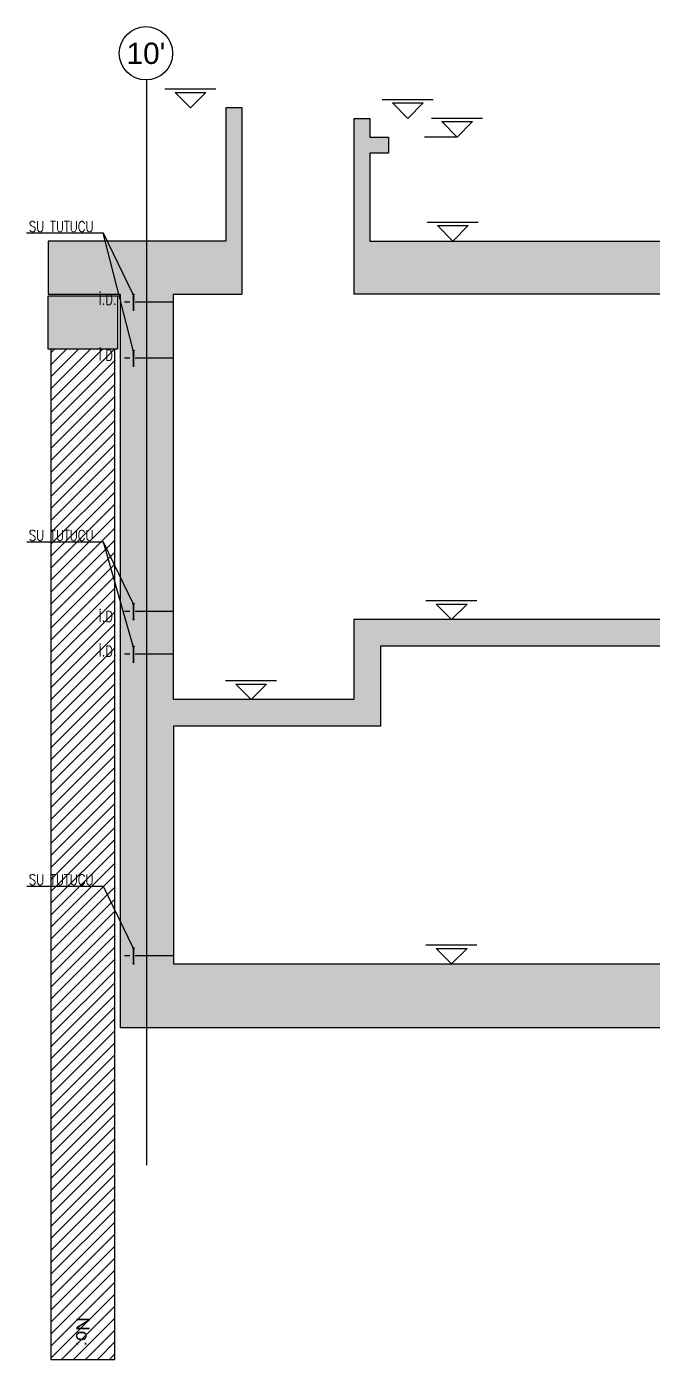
# Model space of a CAD drawing. Header units: millimetres. Extents: x 400392 to 401186, y 4543812 to 4544115.
# Drawn here: x 400739.02 to 400750.76, y 4543910.8 to 4543935.8 of the extents above; entities that cross this region are included whole.
import ezdxf
from ezdxf.enums import TextEntityAlignment as Align

# ---------------------------------------------------------------- set-up
doc = ezdxf.new("R2010")
doc.units = ezdxf.units.MM
for name, pattern in [('ACAD_ISO05W100', [33, 24, -3, 0, -3, 0, -3]), ('AKS', [3, 2.5, -0.25, 0, -0.25]), ('CONTINU', [0])]:
    doc.linetypes.add(name, pattern=pattern)
for name, color, linetype in [('aks prota', 2, 'AKS'), ('caks prota', 4, 'Continuous'), ('inşaat derzi prota', 11, 'Continuous'), ('kesit prota', 1, 'Continuous'), ('kesit tarama prota', 252, 'Continuous'), ('kolon tarama prota', 252, 'Continuous'), ('not yazısı prota', 6, 'Continuous'), ('not çizgisi prota', 4, 'Continuous'), ('PRT-CST-rc_levermark', 4, 'Continuous'), ('st_s_su tutucu', 2, 'Continuous'), ('taks prota', 7, 'Continuous'), ('ölçü prota', 4, 'Continuous')]:
    doc.layers.add(name, color=color, linetype=linetype)
for name, color, linetype, lineweight in [('PRT-Geo-PileCap2', 211, 'Continuous', 25), ('PRT-Geo_Pile', 150, 'Continuous', 30), ('PRT-Geo_TableText', 8, 'Continuous', 25)]:
    doc.layers.add(name, color=color, linetype=linetype, lineweight=lineweight)
doc.styles.add('prt-kd-kot', font='Arial.ttf')
doc.styles.add('TAKS', font='Arial Unicode.ttf')
doc.styles.add('TSIMPLEX', font='romanstw.shx')

msp = doc.modelspace()

# ---------------------------------------------------------------- hatches: boundary and pattern name
at = {"layer": 'kesit tarama prota'}
h = msp.add_hatch(color=253, dxfattribs=at)
h.dxf.hatch_style = 1
h.paths.add_polyline_path([(400768.36074, 4543931.78232), (400745.45963, 4543931.78232), (400745.45963, 4543933.43232), (400745.80963, 4543933.43232), (400745.80963, 4543933.73232), (400745.45963, 4543933.73232), (400745.45963, 4543934.08232), (400745.15928, 4543934.08232), (400745.15928, 4543930.78232), (400766.01074, 4543930.78232), (400766.01074, 4543924.68232), (400745.15928, 4543924.68232), (400745.15928, 4543923.18232), (400741.77192, 4543923.18232), (400741.77192, 4543930.78232), (400743.05691, 4543930.78232), (400743.05691, 4543934.28232), (400742.75656, 4543934.28232), (400742.75656, 4543931.78232), (400739.42239, 4543931.78232), (400739.42239, 4543930.78232), (400740.77238, 4543930.78232), (400740.7722, 4543917.02232), (400751.15746, 4543917.02232), (400751.15746, 4543916.72232), (400751.55746, 4543916.72232), (400751.55746, 4543918.22232), (400741.77192, 4543918.22232), (400741.77192, 4543922.68232), (400745.65986, 4543922.68232), (400745.65986, 4543924.18232), (400766.01074, 4543924.18232), (400766.01074, 4543918.22232), (400757.75746, 4543918.22232), (400757.75746, 4543916.72232), (400758.15746, 4543916.72232), (400758.15746, 4543917.02232), (400767.01074, 4543917.02232), (400767.01074, 4543930.78232), (400768.36074, 4543930.78232)])
h = msp.add_hatch(color=253, dxfattribs=at)
h.dxf.hatch_style = 1
h.paths.add_polyline_path([(400739.42239, 4543930.75232), (400740.72239, 4543930.75232), (400740.72239, 4543929.75232), (400739.42239, 4543929.75232)])

# ---------------------------------------------------------------- linework, layer by layer
at = {"layer": 'aks prota', "ltscale": 10}
msp.add_line((400741.27176, 4543914.445), (400741.27176, 4543934.8028), dxfattribs=at)
at = {"layer": 'caks prota', "ltscale": 0.05}
msp.add_circle((400741.25598, 4543935.30344), 0.5, dxfattribs=at)
at = {"layer": 'inşaat derzi prota', "linetype": 'ACAD_ISO05W100', "ltscale": 0.03}
for p, q in [((400741.77192, 4543930.63232), (400740.77192, 4543930.63232)), ((400741.77192, 4543929.58232), (400740.77192, 4543929.58232)), ((400741.77192, 4543924.83232), (400740.77192, 4543924.83232)), ((400741.77192, 4543924.03232), (400740.77192, 4543924.03232)), ((400741.77192, 4543918.37232), (400740.77192, 4543918.37232))]:
    msp.add_line(p, q, dxfattribs=at)
at = {"layer": 'kesit prota'}
for p, q in [((400743.05691, 4543934.28232), (400742.75656, 4543934.28232)), ((400742.75656, 4543934.28232), (400742.75656, 4543931.78232)), ((400743.05691, 4543934.28232), (400743.05691, 4543930.78232)), ((400745.15928, 4543934.08232), (400745.15928, 4543930.78232)), ((400745.15928, 4543934.08232), (400745.45963, 4543934.08232)), ((400745.45963, 4543934.08232), (400745.45963, 4543933.73232)), ((400745.45963, 4543933.73232), (400745.80963, 4543933.73232)), ((400745.80963, 4543933.73232), (400745.80963, 4543933.43232)), ((400745.80963, 4543933.43232), (400745.45963, 4543933.43232)), ((400745.45963, 4543933.43232), (400745.45963, 4543931.78232)), ((400742.75656, 4543931.78232), (400739.42239, 4543931.78232)), ((400739.42239, 4543931.78232), (400739.42239, 4543930.78232)), ((400745.45963, 4543931.78232), (400768.36074, 4543931.78232)), ((400739.42239, 4543930.78232), (400740.77238, 4543930.78232)), ((400740.77238, 4543930.78232), (400740.7722, 4543917.02232)), ((400741.77192, 4543923.18232), (400741.77192, 4543930.78232)), ((400741.77192, 4543930.78232), (400743.05691, 4543930.78232)), ((400766.01074, 4543930.78232), (400745.15928, 4543930.78232)), ((400766.01074, 4543924.68232), (400745.15928, 4543924.68232)), ((400745.15928, 4543924.68232), (400745.15928, 4543923.18232)), ((400766.01074, 4543924.18232), (400745.65986, 4543924.18232)), ((400745.65986, 4543924.18232), (400745.65986, 4543922.68232)), ((400745.15928, 4543923.18232), (400741.77192, 4543923.18232)), ((400745.65986, 4543922.68232), (400741.77192, 4543922.68232)), ((400741.77192, 4543922.68232), (400741.77192, 4543918.22232)), ((400741.77192, 4543918.22232), (400751.55746, 4543918.22232)), ((400751.15746, 4543917.02232), (400740.7722, 4543917.02232))]:
    msp.add_line(p, q, dxfattribs=at)
at = {"layer": 'kolon tarama prota', "linetype": 'Continuous', "transparency": 33554687}
for p, q in [((400739.47239, 4543929.68445), (400739.54027, 4543929.75232)), ((400739.47239, 4543929.45994), (400739.76477, 4543929.75232)), ((400739.47239, 4543929.23543), (400739.98928, 4543929.75232)), ((400739.47239, 4543929.01093), (400740.21379, 4543929.75232)), ((400739.47239, 4543928.78642), (400740.43829, 4543929.75232)), ((400739.47239, 4543928.56191), (400740.6628, 4543929.75232)), ((400739.47239, 4543928.33741), (400740.67239, 4543929.53741)), ((400739.47239, 4543928.1129), (400740.67239, 4543929.3129)), ((400739.47239, 4543927.88839), (400740.67239, 4543929.08839)), ((400739.47239, 4543927.66389), (400740.67239, 4543928.86389)), ((400739.47239, 4543927.43938), (400740.67239, 4543928.63938)), ((400739.47239, 4543927.21487), (400740.67239, 4543928.41487)), ((400739.47239, 4543926.99037), (400740.67239, 4543928.19037)), ((400739.47239, 4543926.76586), (400740.67239, 4543927.96586)), ((400739.47239, 4543926.54136), (400740.67239, 4543927.74136)), ((400739.47239, 4543926.31685), (400740.67239, 4543927.51685)), ((400739.47239, 4543926.09234), (400740.67239, 4543927.29234)), ((400739.47239, 4543925.86784), (400740.67239, 4543927.06784)), ((400739.47239, 4543925.64333), (400740.67239, 4543926.84333)), ((400739.47239, 4543925.41882), (400740.67239, 4543926.61882)), ((400739.47239, 4543925.19432), (400740.67239, 4543926.39432)), ((400739.47239, 4543924.96981), (400740.67239, 4543926.16981)), ((400739.47239, 4543924.7453), (400740.67239, 4543925.9453)), ((400739.47239, 4543924.5208), (400740.67239, 4543925.7208)), ((400739.47239, 4543924.29629), (400740.67239, 4543925.49629)), ((400739.47239, 4543924.07179), (400740.67239, 4543925.27179)), ((400739.47239, 4543923.84728), (400740.67239, 4543925.04728)), ((400739.47239, 4543923.62277), (400740.67239, 4543924.82277)), ((400739.47239, 4543923.39827), (400740.67239, 4543924.59827)), ((400739.47239, 4543923.17376), (400740.67239, 4543924.37376)), ((400739.47239, 4543922.94925), (400740.67239, 4543924.14925)), ((400739.47239, 4543922.72475), (400740.67239, 4543923.92475)), ((400739.47239, 4543922.50024), (400740.67239, 4543923.70024)), ((400739.47239, 4543922.27573), (400740.67239, 4543923.47573)), ((400739.47239, 4543922.05123), (400740.67239, 4543923.25123)), ((400739.47239, 4543921.82672), (400740.67239, 4543923.02672)), ((400739.47239, 4543921.60221), (400740.67239, 4543922.80221)), ((400739.47239, 4543921.37771), (400740.67239, 4543922.57771)), ((400739.47239, 4543921.1532), (400740.67239, 4543922.3532)), ((400739.47239, 4543920.9287), (400740.67239, 4543922.1287)), ((400739.47239, 4543920.70419), (400740.67239, 4543921.90419)), ((400739.47239, 4543920.47968), (400740.67239, 4543921.67968)), ((400739.47239, 4543920.25518), (400740.67239, 4543921.45518)), ((400739.47239, 4543920.03067), (400740.67239, 4543921.23067)), ((400739.47239, 4543919.80616), (400740.67239, 4543921.00616)), ((400739.47239, 4543919.58166), (400740.67239, 4543920.78166)), ((400739.47239, 4543919.35715), (400740.67239, 4543920.55715)), ((400739.47239, 4543919.13264), (400740.67239, 4543920.33264)), ((400739.47239, 4543918.90814), (400740.67239, 4543920.10814)), ((400739.47239, 4543918.68363), (400740.67239, 4543919.88363)), ((400739.47239, 4543918.45913), (400740.67239, 4543919.65913)), ((400739.47239, 4543918.23462), (400740.67239, 4543919.43462)), ((400739.47239, 4543918.01011), (400740.67239, 4543919.21011)), ((400739.47239, 4543917.78561), (400740.67239, 4543918.98561)), ((400739.47239, 4543917.5611), (400740.67239, 4543918.7611)), ((400739.47239, 4543917.33659), (400740.67239, 4543918.53659)), ((400739.47239, 4543917.11209), (400740.67239, 4543918.31209)), ((400739.47239, 4543916.88758), (400740.67239, 4543918.08758)), ((400739.47239, 4543916.66307), (400740.67239, 4543917.86307)), ((400739.47239, 4543916.43857), (400740.67239, 4543917.63857)), ((400739.47239, 4543916.21406), (400740.67239, 4543917.41406)), ((400739.47239, 4543915.98955), (400740.67239, 4543917.18955)), ((400739.47239, 4543915.76505), (400740.67239, 4543916.96505)), ((400739.47239, 4543915.54054), (400740.67239, 4543916.74054)), ((400739.47239, 4543915.31604), (400740.67239, 4543916.51604)), ((400739.47239, 4543915.09153), (400740.67239, 4543916.29153)), ((400739.47239, 4543914.86702), (400740.67239, 4543916.06702)), ((400739.47239, 4543914.64252), (400740.67239, 4543915.84252)), ((400739.47239, 4543914.41801), (400740.67239, 4543915.61801)), ((400739.47239, 4543914.1935), (400740.67239, 4543915.3935)), ((400739.47239, 4543913.969), (400740.67239, 4543915.169)), ((400739.47239, 4543913.74449), (400740.67239, 4543914.94449)), ((400739.47239, 4543913.51998), (400740.67239, 4543914.71998)), ((400739.47239, 4543913.29548), (400740.67239, 4543914.49548)), ((400739.47239, 4543913.07097), (400740.67239, 4543914.27097)), ((400739.47239, 4543912.84647), (400740.67239, 4543914.04647)), ((400739.47239, 4543912.62196), (400740.67239, 4543913.82196)), ((400739.47239, 4543912.39745), (400740.67239, 4543913.59745)), ((400739.47239, 4543912.17295), (400740.67239, 4543913.37295)), ((400739.47239, 4543911.94844), (400740.67239, 4543913.14844)), ((400739.47239, 4543911.72393), (400740.67239, 4543912.92393)), ((400739.47239, 4543911.49943), (400740.67239, 4543912.69943)), ((400739.47239, 4543911.27492), (400740.67239, 4543912.47492)), ((400739.47239, 4543911.05041), (400740.67239, 4543912.25041)), ((400739.47239, 4543910.82591), (400740.67239, 4543912.02591)), ((400739.67331, 4543910.80232), (400740.67239, 4543911.8014)), ((400739.89782, 4543910.80232), (400740.67239, 4543911.57689)), ((400740.12233, 4543910.80232), (400740.67239, 4543911.35239)), ((400740.34683, 4543910.80232), (400740.67239, 4543911.12788)), ((400740.57134, 4543910.80232), (400740.67239, 4543910.90338))]:
    msp.add_line(p, q, dxfattribs=at)
at = {"layer": 'not çizgisi prota'}
for points in [[(400741.0178, 4543929.73232), (400740.45484, 4543931.92641), (400739.01646, 4543931.92641)], [(400741.0184, 4543930.77666), (400740.45984, 4543931.92641), (400739.02146, 4543931.92641)], [(400741.0184, 4543924.98223), (400740.45984, 4543926.13199), (400739.02146, 4543926.13199)], [(400741.0184, 4543924.18232), (400740.45984, 4543926.13199), (400739.02146, 4543926.13199)], [(400741.0184, 4543918.52223), (400740.45984, 4543919.67199), (400739.02146, 4543919.67199)]]:
    msp.add_lwpolyline(points, dxfattribs=at)
at = {"layer": 'PRT-CST-rc_levermark'}
for p, q in [((400741.60964, 4543934.63788), (400742.5652, 4543934.63788)), ((400745.69071, 4543934.43788), (400746.64626, 4543934.43788)), ((400746.61576, 4543934.08788), (400747.57131, 4543934.08788)), ((400746.53319, 4543932.13788), (400747.48875, 4543932.13788)), ((400746.51148, 4543925.03788), (400747.46703, 4543925.03788)), ((400742.74919, 4543923.53788), (400743.70475, 4543923.53788)), ((400746.51148, 4543918.57788), (400747.46703, 4543918.57788))]:
    msp.add_line(p, q, dxfattribs=at)
for points in [[(400741.80223, 4543934.57121), (400742.38001, 4543934.57121), (400742.09112, 4543934.28232)], [(400745.8833, 4543934.37121), (400746.46108, 4543934.37121), (400746.17219, 4543934.08232)], [(400746.80835, 4543934.02121), (400747.38613, 4543934.02121), (400747.09724, 4543933.73232)], [(400746.72578, 4543932.07121), (400747.30356, 4543932.07121), (400747.01467, 4543931.78232)], [(400746.70407, 4543924.97121), (400747.28185, 4543924.97121), (400746.99296, 4543924.68232)], [(400742.94178, 4543923.47121), (400743.51956, 4543923.47121), (400743.23067, 4543923.18232)], [(400746.70407, 4543918.51121), (400747.28185, 4543918.51121), (400746.99296, 4543918.22232)]]:
    msp.add_lwpolyline(points, close=True, dxfattribs=at)
at = {"layer": 'PRT-Geo-PileCap2'}
for p, q in [((400739.42239, 4543930.75232), (400740.72239, 4543930.75232)), ((400739.42239, 4543929.75232), (400739.42239, 4543930.75232)), ((400740.72239, 4543930.75232), (400740.72239, 4543929.75232)), ((400740.72239, 4543929.75232), (400739.42239, 4543929.75232))]:
    msp.add_line(p, q, dxfattribs=at)
at = {"layer": 'PRT-Geo_Pile', "lineweight": -3, "flags": 128}
msp.add_lwpolyline([(400739.47239, 4543929.75232), (400739.47239, 4543910.80232), (400740.67239, 4543910.80232), (400740.67239, 4543929.75232)], close=True, dxfattribs=at)
at = {"layer": 'st_s_su tutucu', "linetype": 'CONTINU', "ltscale": 0.2}
for p, q in [((400741.00992, 4543930.77832), (400741.00992, 4543930.78232)), ((400741.00992, 4543930.78232), (400741.03392, 4543930.78232)), ((400741.01992, 4543930.77165), (400741.00992, 4543930.77832)), ((400741.01992, 4543930.63466), (400741.01342, 4543930.63466)), ((400741.01342, 4543930.63466), (400741.01342, 4543930.62999)), ((400741.01342, 4543930.62999), (400741.01992, 4543930.62999)), ((400741.01542, 4543930.73074), (400741.01542, 4543930.73391)), ((400741.01542, 4543930.73391), (400741.01992, 4543930.73391)), ((400741.01992, 4543930.73074), (400741.01542, 4543930.73074)), ((400741.01542, 4543930.68391), (400741.01992, 4543930.68391)), ((400741.01542, 4543930.68074), (400741.01542, 4543930.68391)), ((400741.01992, 4543930.68074), (400741.01542, 4543930.68074)), ((400741.01992, 4543930.73391), (400741.01992, 4543930.77165)), ((400741.01992, 4543930.68391), (400741.01992, 4543930.73074)), ((400741.01992, 4543930.63466), (400741.01992, 4543930.68074)), ((400741.01992, 4543930.62999), (400741.01992, 4543930.58391)), ((400741.03392, 4543930.77832), (400741.02392, 4543930.77165)), ((400741.02392, 4543930.77165), (400741.02392, 4543930.73391)), ((400741.02392, 4543930.73391), (400741.02842, 4543930.73391)), ((400741.02842, 4543930.73074), (400741.02392, 4543930.73074)), ((400741.02392, 4543930.73074), (400741.02392, 4543930.68391)), ((400741.02392, 4543930.68391), (400741.02842, 4543930.68391)), ((400741.02842, 4543930.68074), (400741.02392, 4543930.68074)), ((400741.02392, 4543930.68074), (400741.02392, 4543930.63466)), ((400741.03042, 4543930.63466), (400741.02392, 4543930.63466)), ((400741.02392, 4543930.58391), (400741.02392, 4543930.62999)), ((400741.02392, 4543930.62999), (400741.03042, 4543930.62999)), ((400741.02842, 4543930.73391), (400741.02842, 4543930.73074)), ((400741.02842, 4543930.68391), (400741.02842, 4543930.68074)), ((400741.03042, 4543930.62999), (400741.03042, 4543930.63466)), ((400741.03392, 4543930.78232), (400741.03392, 4543930.77832)), ((400741.01992, 4543930.49299), (400741.00992, 4543930.48632)), ((400741.00992, 4543930.48632), (400741.00992, 4543930.48232)), ((400741.00992, 4543930.48232), (400741.03392, 4543930.48232)), ((400741.01992, 4543930.58391), (400741.01542, 4543930.58391)), ((400741.01542, 4543930.58391), (400741.01542, 4543930.58074)), ((400741.01542, 4543930.58074), (400741.01992, 4543930.58074)), ((400741.01992, 4543930.53391), (400741.01542, 4543930.53391)), ((400741.01542, 4543930.53391), (400741.01542, 4543930.53074)), ((400741.01542, 4543930.53074), (400741.01992, 4543930.53074)), ((400741.01992, 4543930.58074), (400741.01992, 4543930.53391)), ((400741.01992, 4543930.53074), (400741.01992, 4543930.49299)), ((400741.02842, 4543930.58391), (400741.02392, 4543930.58391)), ((400741.02392, 4543930.53391), (400741.02392, 4543930.58074)), ((400741.02392, 4543930.58074), (400741.02842, 4543930.58074)), ((400741.02842, 4543930.53391), (400741.02392, 4543930.53391)), ((400741.02392, 4543930.49299), (400741.02392, 4543930.53074)), ((400741.02392, 4543930.53074), (400741.02842, 4543930.53074)), ((400741.03392, 4543930.48632), (400741.02392, 4543930.49299)), ((400741.02842, 4543930.58074), (400741.02842, 4543930.58391)), ((400741.02842, 4543930.53074), (400741.02842, 4543930.53391)), ((400741.03392, 4543930.48232), (400741.03392, 4543930.48632)), ((400741.00992, 4543929.72832), (400741.00992, 4543929.73232)), ((400741.00992, 4543929.73232), (400741.03392, 4543929.73232)), ((400741.01992, 4543929.72165), (400741.00992, 4543929.72832)), ((400741.01542, 4543929.68074), (400741.01542, 4543929.68391)), ((400741.01542, 4543929.68391), (400741.01992, 4543929.68391)), ((400741.01992, 4543929.68074), (400741.01542, 4543929.68074)), ((400741.01542, 4543929.63391), (400741.01992, 4543929.63391)), ((400741.01542, 4543929.63074), (400741.01542, 4543929.63391)), ((400741.01992, 4543929.63074), (400741.01542, 4543929.63074)), ((400741.01992, 4543929.68391), (400741.01992, 4543929.72165)), ((400741.01992, 4543929.63391), (400741.01992, 4543929.68074)), ((400741.01992, 4543929.58466), (400741.01992, 4543929.63074)), ((400741.03392, 4543929.72832), (400741.02392, 4543929.72165)), ((400741.02392, 4543929.72165), (400741.02392, 4543929.68391)), ((400741.02392, 4543929.68391), (400741.02842, 4543929.68391)), ((400741.02842, 4543929.68074), (400741.02392, 4543929.68074)), ((400741.02392, 4543929.68074), (400741.02392, 4543929.63391)), ((400741.02392, 4543929.63391), (400741.02842, 4543929.63391)), ((400741.02842, 4543929.63074), (400741.02392, 4543929.63074)), ((400741.02392, 4543929.63074), (400741.02392, 4543929.58466)), ((400741.02842, 4543929.68391), (400741.02842, 4543929.68074)), ((400741.02842, 4543929.63391), (400741.02842, 4543929.63074)), ((400741.03392, 4543929.73232), (400741.03392, 4543929.72832)), ((400741.01992, 4543929.44299), (400741.00992, 4543929.43632)), ((400741.00992, 4543929.43632), (400741.00992, 4543929.43232)), ((400741.00992, 4543929.43232), (400741.03392, 4543929.43232)), ((400741.01992, 4543929.58466), (400741.01342, 4543929.58466)), ((400741.01342, 4543929.58466), (400741.01342, 4543929.57999)), ((400741.01342, 4543929.57999), (400741.01992, 4543929.57999)), ((400741.01992, 4543929.53391), (400741.01542, 4543929.53391)), ((400741.01542, 4543929.53391), (400741.01542, 4543929.53074)), ((400741.01542, 4543929.53074), (400741.01992, 4543929.53074)), ((400741.01992, 4543929.48391), (400741.01542, 4543929.48391)), ((400741.01542, 4543929.48391), (400741.01542, 4543929.48074)), ((400741.01542, 4543929.48074), (400741.01992, 4543929.48074)), ((400741.01992, 4543929.57999), (400741.01992, 4543929.53391)), ((400741.01992, 4543929.53074), (400741.01992, 4543929.48391)), ((400741.01992, 4543929.48074), (400741.01992, 4543929.44299)), ((400741.03042, 4543929.58466), (400741.02392, 4543929.58466)), ((400741.02392, 4543929.53391), (400741.02392, 4543929.57999)), ((400741.02392, 4543929.57999), (400741.03042, 4543929.57999)), ((400741.02842, 4543929.53391), (400741.02392, 4543929.53391)), ((400741.02392, 4543929.48391), (400741.02392, 4543929.53074)), ((400741.02392, 4543929.53074), (400741.02842, 4543929.53074)), ((400741.02842, 4543929.48391), (400741.02392, 4543929.48391)), ((400741.02392, 4543929.44299), (400741.02392, 4543929.48074)), ((400741.02392, 4543929.48074), (400741.02842, 4543929.48074)), ((400741.03392, 4543929.43632), (400741.02392, 4543929.44299)), ((400741.02842, 4543929.53074), (400741.02842, 4543929.53391)), ((400741.02842, 4543929.48074), (400741.02842, 4543929.48391)), ((400741.03042, 4543929.57999), (400741.03042, 4543929.58466)), ((400741.03392, 4543929.43232), (400741.03392, 4543929.43632)), ((400741.00992, 4543924.97832), (400741.00992, 4543924.98232)), ((400741.00992, 4543924.98232), (400741.03392, 4543924.98232)), ((400741.01992, 4543924.97165), (400741.00992, 4543924.97832)), ((400741.01542, 4543924.93074), (400741.01542, 4543924.93391)), ((400741.01542, 4543924.93391), (400741.01992, 4543924.93391)), ((400741.01992, 4543924.93074), (400741.01542, 4543924.93074)), ((400741.01542, 4543924.88391), (400741.01992, 4543924.88391)), ((400741.01542, 4543924.88074), (400741.01542, 4543924.88391)), ((400741.01992, 4543924.88074), (400741.01542, 4543924.88074)), ((400741.01992, 4543924.93391), (400741.01992, 4543924.97165)), ((400741.01992, 4543924.88391), (400741.01992, 4543924.93074)), ((400741.01992, 4543924.83466), (400741.01992, 4543924.88074)), ((400741.03392, 4543924.97832), (400741.02392, 4543924.97165)), ((400741.02392, 4543924.97165), (400741.02392, 4543924.93391)), ((400741.02392, 4543924.93391), (400741.02842, 4543924.93391)), ((400741.02842, 4543924.93074), (400741.02392, 4543924.93074)), ((400741.02392, 4543924.93074), (400741.02392, 4543924.88391)), ((400741.02392, 4543924.88391), (400741.02842, 4543924.88391)), ((400741.02842, 4543924.88074), (400741.02392, 4543924.88074)), ((400741.02392, 4543924.88074), (400741.02392, 4543924.83466)), ((400741.02842, 4543924.93391), (400741.02842, 4543924.93074)), ((400741.02842, 4543924.88391), (400741.02842, 4543924.88074)), ((400741.03392, 4543924.98232), (400741.03392, 4543924.97832)), ((400741.01992, 4543924.69299), (400741.00992, 4543924.68632)), ((400741.00992, 4543924.68632), (400741.00992, 4543924.68232)), ((400741.00992, 4543924.68232), (400741.03392, 4543924.68232)), ((400741.01342, 4543924.82999), (400741.01342, 4543924.83466)), ((400741.01342, 4543924.83466), (400741.01992, 4543924.83466)), ((400741.01992, 4543924.82999), (400741.01342, 4543924.82999)), ((400741.01992, 4543924.78391), (400741.01542, 4543924.78391)), ((400741.01542, 4543924.78391), (400741.01542, 4543924.78074)), ((400741.01542, 4543924.78074), (400741.01992, 4543924.78074)), ((400741.01992, 4543924.73391), (400741.01542, 4543924.73391)), ((400741.01542, 4543924.73391), (400741.01542, 4543924.73074)), ((400741.01542, 4543924.73074), (400741.01992, 4543924.73074)), ((400741.01992, 4543924.82999), (400741.01992, 4543924.78391)), ((400741.01992, 4543924.78074), (400741.01992, 4543924.73391)), ((400741.01992, 4543924.73074), (400741.01992, 4543924.69299)), ((400741.02392, 4543924.83466), (400741.03042, 4543924.83466)), ((400741.03042, 4543924.82999), (400741.02392, 4543924.82999)), ((400741.02392, 4543924.78391), (400741.02392, 4543924.82999)), ((400741.02842, 4543924.78391), (400741.02392, 4543924.78391)), ((400741.02392, 4543924.73391), (400741.02392, 4543924.78074)), ((400741.02392, 4543924.78074), (400741.02842, 4543924.78074)), ((400741.02842, 4543924.73391), (400741.02392, 4543924.73391)), ((400741.02392, 4543924.69299), (400741.02392, 4543924.73074)), ((400741.02392, 4543924.73074), (400741.02842, 4543924.73074)), ((400741.03392, 4543924.68632), (400741.02392, 4543924.69299)), ((400741.02842, 4543924.78074), (400741.02842, 4543924.78391)), ((400741.02842, 4543924.73074), (400741.02842, 4543924.73391)), ((400741.03042, 4543924.83466), (400741.03042, 4543924.82999)), ((400741.03392, 4543924.68232), (400741.03392, 4543924.68632)), ((400741.00992, 4543924.17832), (400741.00992, 4543924.18232)), ((400741.00992, 4543924.18232), (400741.03392, 4543924.18232)), ((400741.01992, 4543924.17165), (400741.00992, 4543924.17832)), ((400741.01542, 4543924.13074), (400741.01542, 4543924.13391)), ((400741.01542, 4543924.13391), (400741.01992, 4543924.13391)), ((400741.01992, 4543924.13074), (400741.01542, 4543924.13074)), ((400741.01992, 4543924.13391), (400741.01992, 4543924.17165)), ((400741.01992, 4543924.08391), (400741.01992, 4543924.13074)), ((400741.03392, 4543924.17832), (400741.02392, 4543924.17165)), ((400741.02392, 4543924.17165), (400741.02392, 4543924.13391)), ((400741.02392, 4543924.13391), (400741.02842, 4543924.13391)), ((400741.02842, 4543924.13074), (400741.02392, 4543924.13074)), ((400741.02392, 4543924.13074), (400741.02392, 4543924.08391)), ((400741.02842, 4543924.13391), (400741.02842, 4543924.13074)), ((400741.03392, 4543924.18232), (400741.03392, 4543924.17832)), ((400741.01992, 4543923.89299), (400741.00992, 4543923.88632)), ((400741.00992, 4543923.88632), (400741.00992, 4543923.88232)), ((400741.00992, 4543923.88232), (400741.03392, 4543923.88232)), ((400741.01992, 4543924.03466), (400741.01342, 4543924.03466)), ((400741.01342, 4543924.03466), (400741.01342, 4543924.02999)), ((400741.01342, 4543924.02999), (400741.01992, 4543924.02999)), ((400741.01542, 4543924.08391), (400741.01992, 4543924.08391)), ((400741.01542, 4543924.08074), (400741.01542, 4543924.08391)), ((400741.01992, 4543924.08074), (400741.01542, 4543924.08074)), ((400741.01992, 4543923.98391), (400741.01542, 4543923.98391)), ((400741.01542, 4543923.98391), (400741.01542, 4543923.98074)), ((400741.01542, 4543923.98074), (400741.01992, 4543923.98074)), ((400741.01992, 4543923.93391), (400741.01542, 4543923.93391)), ((400741.01542, 4543923.93391), (400741.01542, 4543923.93074)), ((400741.01542, 4543923.93074), (400741.01992, 4543923.93074)), ((400741.01992, 4543924.03466), (400741.01992, 4543924.08074)), ((400741.01992, 4543924.02999), (400741.01992, 4543923.98391)), ((400741.01992, 4543923.98074), (400741.01992, 4543923.93391)), ((400741.01992, 4543923.93074), (400741.01992, 4543923.89299)), ((400741.02392, 4543924.08391), (400741.02842, 4543924.08391)), ((400741.02842, 4543924.08074), (400741.02392, 4543924.08074)), ((400741.02392, 4543924.08074), (400741.02392, 4543924.03466)), ((400741.03042, 4543924.03466), (400741.02392, 4543924.03466)), ((400741.02392, 4543923.98391), (400741.02392, 4543924.02999)), ((400741.02392, 4543924.02999), (400741.03042, 4543924.02999)), ((400741.02842, 4543923.98391), (400741.02392, 4543923.98391)), ((400741.02392, 4543923.93391), (400741.02392, 4543923.98074)), ((400741.02392, 4543923.98074), (400741.02842, 4543923.98074)), ((400741.02842, 4543923.93391), (400741.02392, 4543923.93391)), ((400741.02392, 4543923.89299), (400741.02392, 4543923.93074)), ((400741.02392, 4543923.93074), (400741.02842, 4543923.93074)), ((400741.03392, 4543923.88632), (400741.02392, 4543923.89299)), ((400741.02842, 4543924.08391), (400741.02842, 4543924.08074)), ((400741.02842, 4543923.98074), (400741.02842, 4543923.98391)), ((400741.02842, 4543923.93074), (400741.02842, 4543923.93391)), ((400741.03042, 4543924.02999), (400741.03042, 4543924.03466)), ((400741.03392, 4543923.88232), (400741.03392, 4543923.88632)), ((400741.00992, 4543918.51832), (400741.00992, 4543918.52232)), ((400741.00992, 4543918.52232), (400741.03392, 4543918.52232)), ((400741.01992, 4543918.51165), (400741.00992, 4543918.51832)), ((400741.01342, 4543918.36999), (400741.01342, 4543918.37466)), ((400741.01342, 4543918.37466), (400741.01992, 4543918.37466)), ((400741.01992, 4543918.36999), (400741.01342, 4543918.36999)), ((400741.01542, 4543918.47074), (400741.01542, 4543918.47391)), ((400741.01542, 4543918.47391), (400741.01992, 4543918.47391)), ((400741.01992, 4543918.47074), (400741.01542, 4543918.47074)), ((400741.01542, 4543918.42391), (400741.01992, 4543918.42391)), ((400741.01542, 4543918.42074), (400741.01542, 4543918.42391)), ((400741.01992, 4543918.42074), (400741.01542, 4543918.42074)), ((400741.01992, 4543918.47391), (400741.01992, 4543918.51165)), ((400741.01992, 4543918.42391), (400741.01992, 4543918.47074)), ((400741.01992, 4543918.37466), (400741.01992, 4543918.42074)), ((400741.01992, 4543918.36999), (400741.01992, 4543918.32391)), ((400741.03392, 4543918.51832), (400741.02392, 4543918.51165)), ((400741.02392, 4543918.51165), (400741.02392, 4543918.47391)), ((400741.02392, 4543918.47391), (400741.02842, 4543918.47391)), ((400741.02842, 4543918.47074), (400741.02392, 4543918.47074)), ((400741.02392, 4543918.47074), (400741.02392, 4543918.42391)), ((400741.02392, 4543918.42391), (400741.02842, 4543918.42391)), ((400741.02842, 4543918.42074), (400741.02392, 4543918.42074)), ((400741.02392, 4543918.42074), (400741.02392, 4543918.37466)), ((400741.02392, 4543918.37466), (400741.03042, 4543918.37466)), ((400741.03042, 4543918.36999), (400741.02392, 4543918.36999)), ((400741.02392, 4543918.32391), (400741.02392, 4543918.36999)), ((400741.02842, 4543918.47391), (400741.02842, 4543918.47074)), ((400741.02842, 4543918.42391), (400741.02842, 4543918.42074)), ((400741.03042, 4543918.37466), (400741.03042, 4543918.36999)), ((400741.03392, 4543918.52232), (400741.03392, 4543918.51832)), ((400741.01992, 4543918.23299), (400741.00992, 4543918.22632)), ((400741.00992, 4543918.22632), (400741.00992, 4543918.22232)), ((400741.00992, 4543918.22232), (400741.03392, 4543918.22232)), ((400741.01992, 4543918.32391), (400741.01542, 4543918.32391)), ((400741.01542, 4543918.32391), (400741.01542, 4543918.32074)), ((400741.01542, 4543918.32074), (400741.01992, 4543918.32074)), ((400741.01992, 4543918.27391), (400741.01542, 4543918.27391)), ((400741.01542, 4543918.27391), (400741.01542, 4543918.27074)), ((400741.01542, 4543918.27074), (400741.01992, 4543918.27074)), ((400741.01992, 4543918.32074), (400741.01992, 4543918.27391)), ((400741.01992, 4543918.27074), (400741.01992, 4543918.23299)), ((400741.02842, 4543918.32391), (400741.02392, 4543918.32391)), ((400741.02392, 4543918.27391), (400741.02392, 4543918.32074)), ((400741.02392, 4543918.32074), (400741.02842, 4543918.32074)), ((400741.02842, 4543918.27391), (400741.02392, 4543918.27391)), ((400741.02392, 4543918.23299), (400741.02392, 4543918.27074)), ((400741.02392, 4543918.27074), (400741.02842, 4543918.27074)), ((400741.03392, 4543918.22632), (400741.02392, 4543918.23299)), ((400741.02842, 4543918.32074), (400741.02842, 4543918.32391)), ((400741.02842, 4543918.27074), (400741.02842, 4543918.27391)), ((400741.03392, 4543918.22232), (400741.03392, 4543918.22632))]:
    msp.add_line(p, q, dxfattribs=at)
at = {"layer": 'ölçü prota'}
msp.add_line((400747.09724, 4543933.73232), (400746.48148, 4543933.73232), dxfattribs=at)

# ---------------------------------------------------------------- texts
at = {"layer": 'not yazısı prota', "ltscale": 0.05, "style": 'TSIMPLEX', "width": 0.8}
for s, p in [('SU TUTUCU', (400739.05787, 4543931.95414)), ('İ.D.', (400740.36991, 4543930.58786)), ('İ.D.', (400740.36991, 4543929.53786)), ('SU TUTUCU', (400739.05787, 4543926.15972)), ('İ.D.', (400740.36991, 4543924.63869)), ('İ.D.', (400740.36991, 4543923.98786)), ('SU TUTUCU', (400739.05787, 4543919.69972))]:
    msp.add_text(s, height=0.2, dxfattribs=at).set_placement(p)
at = {"layer": 'PRT-Geo_TableText', "style": 'prt-kd-kot'}
msp.add_attdef('No:', text='-', height=0.25, rotation=270.000002, dxfattribs=at).set_placement((400740.07239, 4543911.59202), align=Align.MIDDLE_LEFT)
at = {"layer": 'taks prota', "style": 'TAKS'}
msp.add_text("10'", height=0.4, dxfattribs=at).set_placement((400741.25598, 4543935.30344), align=Align.MIDDLE_CENTER)

doc.saveas('drawing.dxf')
